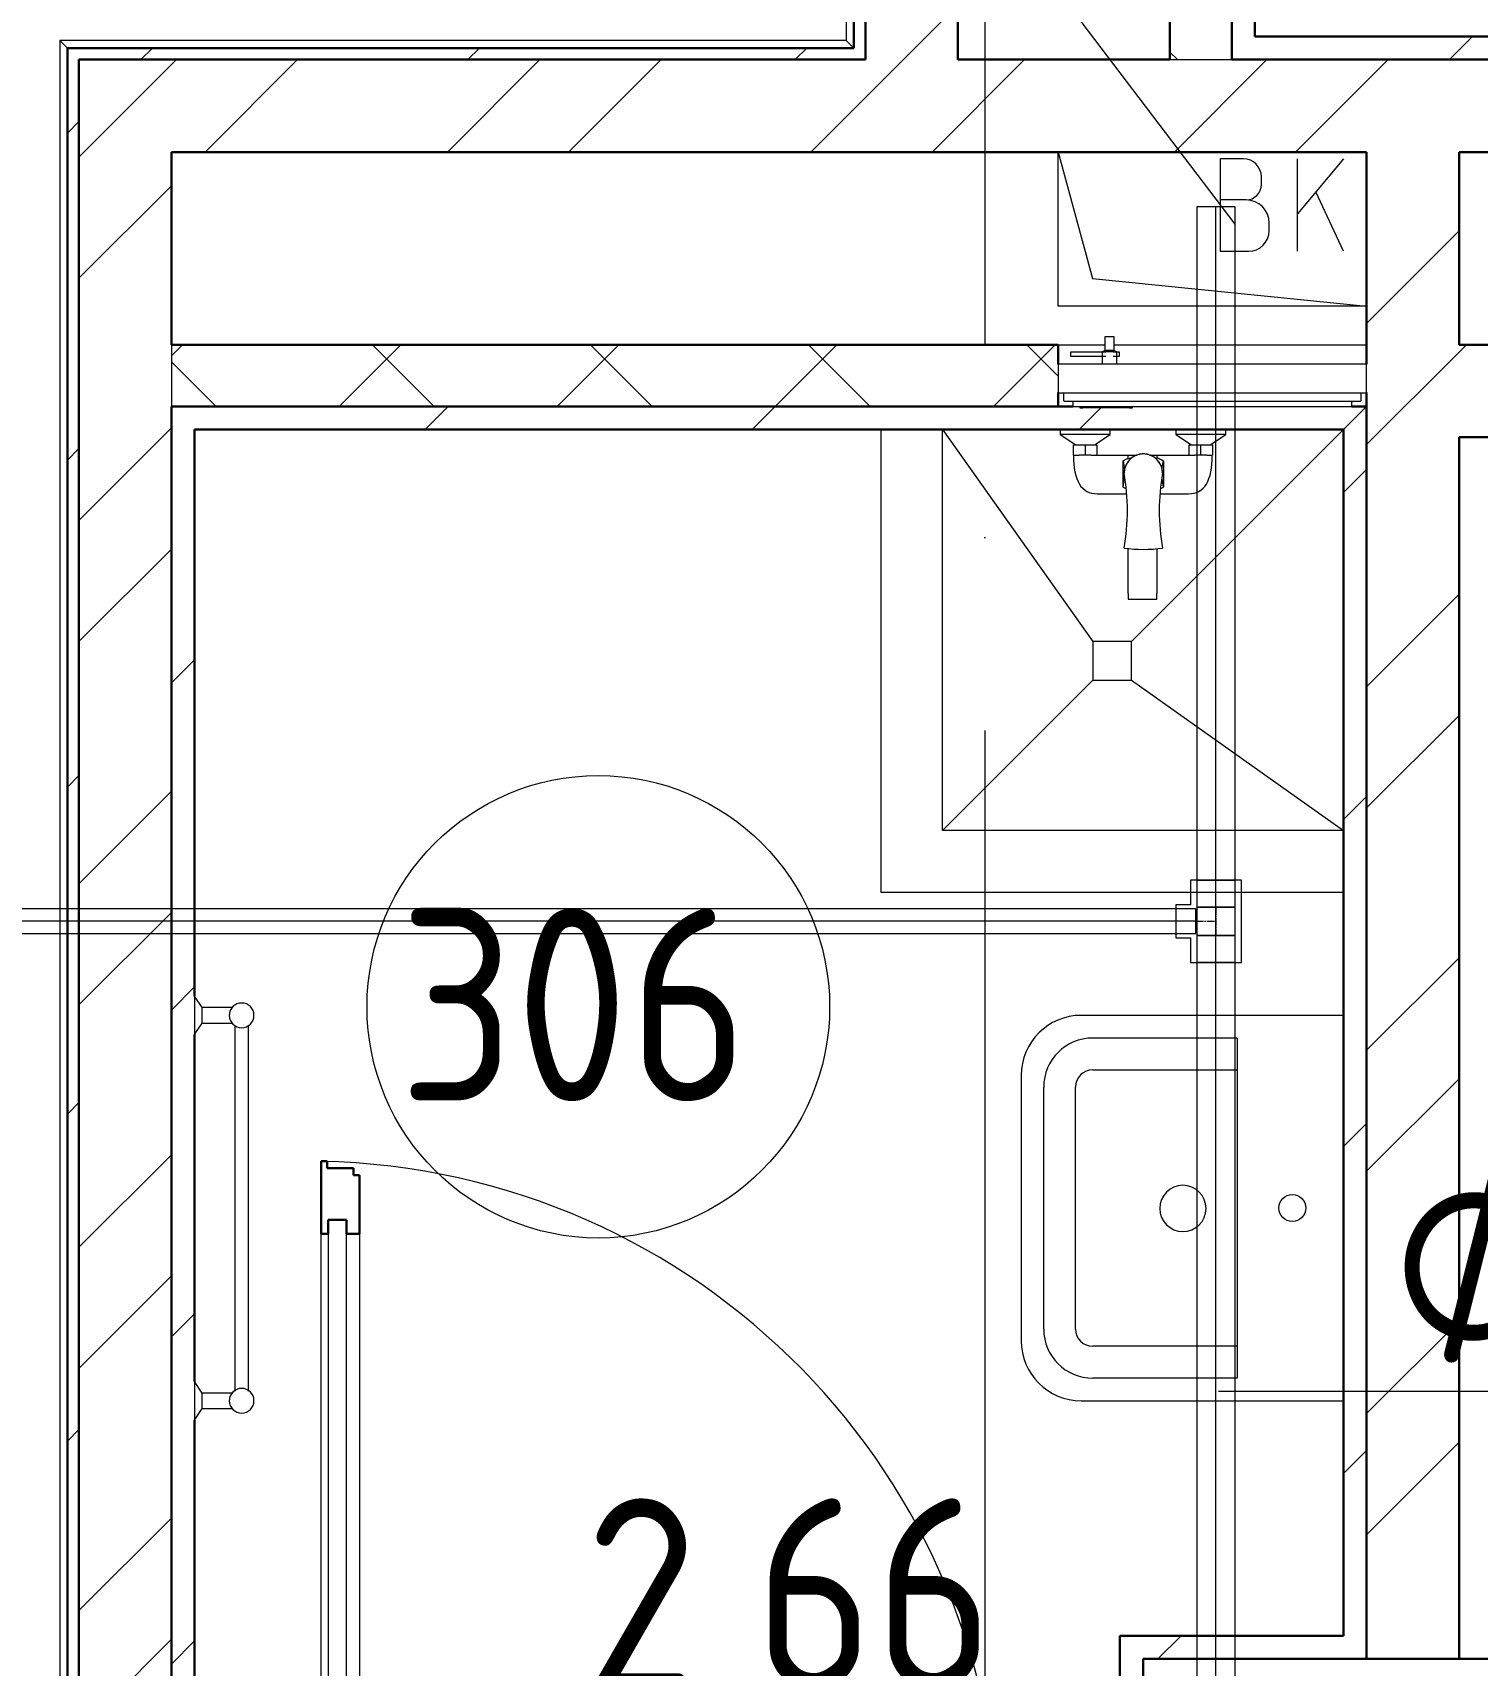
# Model space of a CAD drawing. Header units: millimetres. Extents: x -88595 to 880822, y -1054509 to -148035.
# Drawn here: x 400028 to 401902, y -274065 to -271947 of the extents above; entities that cross this region are included whole.
import ezdxf

# ---------------------------------------------------------------- set-up
doc = ezdxf.new("R2010")
doc.units = ezdxf.units.MM
doc.linetypes.add('$7$ADSK_Осевая', pattern=[14, 10, -2, 0, -2])
doc.linetypes.add('ADSK_Линия сетки', pattern=[25, 20, -2.5, 0, -2.5])
for name, color, linetype, lineweight in [('Аннотация', 7, 'Continuous', 20), ('Двери', 7, 'Continuous', 9), ('Марки', 7, 'Continuous', 20), ('Марки помещений', 7, 'Continuous', 20), ('Обобщенные модели', 7, 'Continuous', 18), ('Оборудование', 7, 'Continuous', 18), ('Ограждение', 7, 'Continuous', 9), ('Оси', 7, 'Continuous', 9), ('Перекрытие', 7, 'Continuous', 18), ('Сантехника', 7, 'Continuous', 18), ('Стены наружные', 7, 'Continuous', 18), ('Стены штриховка', 7, 'Continuous', 9), ('Трубопровод', 7, 'Continuous', 18), ('Трубопроводы', 7, 'Continuous', 18)]:
    doc.layers.add(name, color=color, linetype=linetype, lineweight=lineweight)
doc.layers.add('Двери открывание', color=7, linetype='Continuous', lineweight=9, true_color=0xc0c0c0)
doc.styles.add('$1$GOST Common_9', font='GOST_Common.ttf', dxfattribs={"width": 0.9, "height": 250})
doc.styles.add('GOST Common_2', font='GOST_Common.ttf', dxfattribs={"width": 0.9, "height": 350})

# ---------------------------------------------------------------- blocks, each defined once
blk = doc.blocks.new('$0$ADSK_M_Трубы - Диаметр_8-160846-В_Координация_3 этаж ОВ3')
at = {"layer": 'Марки'}
blk.add_line((0, 0), (8, 0), dxfattribs=at)
blk = doc.blocks.new('3 этаж')
at = {"lineweight": 18}
for p, q in [((413238.9, 654323.9), (413283.5, 654159.7)), ((413238.9, 654123.9), (413238.9, 654323.9)), ((413479.1, 654315.2), (413449.1, 654315.2)), ((413449.1, 654315.2), (413449.1, 654195.2)), ((413609.1, 654315.2), (413549.1, 654243.7)), ((413549.1, 654195.2), (413549.1, 654315.2)), ((413502.5, 654281.9), (413502.5, 654291.9)), ((413482.5, 654261.9), (413449.1, 654261.9)), ((413609.1, 654195.2), (413573.2, 654272.3)), ((413512.5, 654221.9), (413512.5, 654231.9)), ((413449.1, 654195.2), (413485.8, 654195.2)), ((413283.5, 654159.7), (413638.9, 654123.9)), ((413638.9, 654123.9), (413238.9, 654123.9))]:
    blk.add_line(p, q, dxfattribs=at)
for centre, radius, start, end in [((413479.1, 654291.9), 23.3, 0, 90), ((413482.5, 654281.9), 20, 270, 0), ((413482.5, 654231.9), 30, 0, 90), ((413485.8, 654221.9), 26.7, 270, 0)]:
    blk.add_arc(centre, radius, start, end, dxfattribs=at)
at = {"layer": 'Двери', "lineweight": 30}
for p, q in [((412282.9, 653014.6), (412290.9, 653014.6)), ((412282.9, 652920.6), (412282.9, 653014.6)), ((412290.9, 653014.6), (412290.9, 653005.6)), ((412290.9, 653005.6), (412324.9, 653005.6)), ((412324.9, 653005.6), (412324.9, 652996.6)), ((412324.9, 652996.6), (412332.9, 652996.6)), ((412332.9, 652996.6), (412332.9, 652920.6)), ((412291.9, 652920.6), (412282.9, 652920.6)), ((412291.9, 652938.6), (412291.9, 652920.6)), ((412315.9, 652938.6), (412291.9, 652938.6)), ((412315.9, 652920.6), (412315.9, 652938.6)), ((412332.9, 652920.6), (412315.9, 652920.6))]:
    blk.add_line(p, q, dxfattribs=at)
at = {"layer": 'Двери'}
for p, q in [((412282.9, 652210.6), (412282.9, 652920.6)), ((412291.9, 652938.6), (412291.9, 652192.6)), ((412315.9, 652938.6), (412291.9, 652938.6)), ((412315.9, 652192.6), (412315.9, 652938.6)), ((412332.9, 652920.6), (412332.9, 652210.6))]:
    blk.add_line(p, q, dxfattribs=at)
at = {"layer": 'Двери открывание'}
blk.add_arc((412264.9, 652116.6), 898, 0, 88.8515, dxfattribs=at)
at = {"layer": 'Марки помещений'}
blk.add_circle((412642.5, 653215), 300, dxfattribs=at)
at = {"layer": 'Обобщенные модели'}
for p, q in [((413008.9, 653963.9), (413008.9, 653363.9)), ((413088.9, 653443.9), (413088.9, 653963.9)), ((413088.9, 653963.9), (413283.9, 653688.9)), ((413608.9, 653963.9), (413333.9, 653688.9)), ((413333.9, 653688.9), (413283.9, 653688.9)), ((413283.9, 653688.9), (413283.9, 653638.9)), ((413333.9, 653638.9), (413333.9, 653688.9)), ((413088.9, 653443.9), (413283.9, 653638.9)), ((413283.9, 653638.9), (413333.9, 653638.9)), ((413333.9, 653638.9), (413608.9, 653443.9)), ((413608.9, 653443.9), (413088.9, 653443.9)), ((413008.9, 653363.9), (413608.9, 653363.9)), ((413608.9, 653203.9), (413268.9, 653203.9)), ((413470.9, 653174.4), (413283.7, 653174.4)), ((413470.9, 653174.4), (413470.9, 652733.3)), ((413283.7, 653133.1), (413470.9, 653133.1)), ((413190.9, 653125.9), (413190.9, 652953.8)), ((413220.2, 652796.8), (413220.2, 653110.9)), ((413261.5, 652796.8), (413261.5, 653110.9)), ((413190.9, 652953.8), (413190.9, 652781.8)), ((413470.9, 652774.6), (413283.7, 652774.6)), ((413470.9, 652733.3), (413283.7, 652733.3)), ((413268.9, 652703.8), (413608.9, 652703.8))]:
    blk.add_line(p, q, dxfattribs=at)
blk.add_circle((413542.6, 652953.9), 17.5, dxfattribs=at)
at = {"layer": 'Обобщенные модели', "lineweight": 9}
for centre, radius, start, end in [((413349.4, 653907.4), 24.9, 0, 180), ((413052.1, 653858.8), 276.6, 349.8828, 10.1172), ((413646.6, 653858.8), 276.6, 169.8828, 190.1172), ((413349.4, 653994.5), 186, 262.307, 277.693)]:
    blk.add_arc(centre, radius, start, end, dxfattribs=at)
at = {"layer": 'Обобщенные модели'}
for centre, radius, start, end in [((413268.9, 653125.9), 78, 90, 180), ((413283.7, 653110.9), 63.6, 90, 180), ((413283.7, 653110.9), 22.3, 90, 180), ((413400.7, 652953.4), 30, 90, 270), ((413400.7, 652953.4), 30, 270, 90), ((413283.7, 652796.8), 63.6, 180, 270), ((413283.7, 652796.8), 22.3, 180, 270), ((413268.9, 652781.8), 78, 180, 270)]:
    blk.add_arc(centre, radius, start, end, dxfattribs=at)
at = {"layer": 'Обобщенные модели', "lineweight": 9}
for points, knots in [([(413327.1, 653918.5), (413326.9, 653918.1), (413326.5, 653917.3), (413326.1, 653916.2), (413325.8, 653915.5), (413325.8, 653915.3)], [0.71428571, 0.71428571, 0.71428571, 0.71428571, 0.75, 0.78571429, 0.80227909, 0.80227909, 0.80227909, 0.80227909]), ([(413330.1, 653923.1), (413329.8, 653922.8), (413329.3, 653922.1), (413328.8, 653921.4), (413328.6, 653921.1)], [0.57142857, 0.57142857, 0.57142857, 0.57142857, 0.60714286, 0.63719083, 0.63719083, 0.63719083, 0.63719083]), ([(413335.7, 653928.2), (413335.5, 653928.1), (413335, 653927.7), (413334.4, 653927.3), (413333.8, 653926.9), (413333.3, 653926.5), (413332.9, 653926.1), (413332.7, 653925.9), (413332.6, 653925.8)], [0.365798, 0.365798, 0.365798, 0.365798, 0.3928571, 0.4107143, 0.4285714, 0.4464286, 0.4642857, 0.4733784, 0.4733784, 0.4733784, 0.4733784]), ([(413341.5, 653931), (413341.3, 653931), (413340.7, 653930.7), (413339.8, 653930.4), (413339.1, 653930.1), (413338.8, 653930), (413338.8, 653929.9)], [0.1967317, 0.1967317, 0.1967317, 0.1967317, 0.21428571, 0.25, 0.26785714, 0.27296908, 0.27296908, 0.27296908, 0.27296908]), ([(413349.4, 653932.3), (413348.4, 653932.3), (413346.9, 653932.2), (413345, 653931.9), (413344, 653931.7), (413343.6, 653931.6)], [0, 0, 0, 0, 0.0714286, 0.1071429, 0.1428571, 0.1428571, 0.1428571, 0.1428571]), ([(413355.1, 653931.6), (413354.7, 653931.7), (413353.8, 653931.9), (413351.8, 653932.2), (413350.4, 653932.3), (413349.4, 653932.3)], [0.8571429, 0.8571429, 0.8571429, 0.8571429, 0.8928571, 0.9285714, 1, 1, 1, 1]), ([(413359.9, 653929.9), (413359.9, 653930), (413359.6, 653930.1), (413358.9, 653930.4), (413358.1, 653930.7), (413357.4, 653931), (413357.2, 653931)], [0.72703092, 0.72703092, 0.72703092, 0.72703092, 0.73214286, 0.75, 0.78571429, 0.8032683, 0.8032683, 0.8032683, 0.8032683]), ([(413366.1, 653925.8), (413366.1, 653925.9), (413365.6, 653926.2), (413365.1, 653926.7), (413364.3, 653927.3), (413363.7, 653927.7), (413363.3, 653928.1), (413363, 653928.2)], [0.5266216, 0.5266216, 0.5266216, 0.5266216, 0.5357143, 0.5714286, 0.5892857, 0.6071429, 0.634202, 0.634202, 0.634202, 0.634202]), ([(413370.1, 653921.1), (413369.9, 653921.4), (413369.5, 653922.1), (413368.9, 653922.8), (413368.7, 653923.1)], [0.36280917, 0.36280917, 0.36280917, 0.36280917, 0.39285714, 0.42857143, 0.42857143, 0.42857143, 0.42857143]), ([(413373, 653915.3), (413372.9, 653915.5), (413372.7, 653916.2), (413372.2, 653917.3), (413371.8, 653918.1), (413371.6, 653918.5)], [0.19772091, 0.19772091, 0.19772091, 0.19772091, 0.21428571, 0.25, 0.28571429, 0.28571429, 0.28571429, 0.28571429])]:
    blk.add_open_spline(points, degree=3, knots=knots, dxfattribs=at)
for points in [[(413325.1, 653913.2), (413324.7, 653911.3), (413324.5, 653909.4), (413324.5, 653907.4)], [(413374.3, 653907.4), (413374.3, 653909.4), (413374, 653911.3), (413373.6, 653913.2)]]:
    blk.add_open_spline(points, degree=3, dxfattribs=at)
at = {"layer": 'Оборудование'}
for p, q in [((413299.3, 654084.2), (413299.3, 654066.7)), ((413311.5, 654084.2), (413299.3, 654084.2)), ((413311.5, 654066.7), (413311.5, 654084.2)), ((413254.8, 654064.2), (413254.8, 654059.2)), ((413300.6, 654064.2), (413254.8, 654064.2)), ((413295.8, 654064.8), (413295.8, 654048.9)), ((413315.1, 654064.8), (413295.8, 654064.8)), ((413299.3, 654066.7), (413297.3, 654064.8)), ((413311.5, 654066.7), (413299.3, 654066.7)), ((413318.5, 654064.2), (413310.2, 654064.2)), ((413313.5, 654064.8), (413311.5, 654066.7)), ((413315.1, 654048.9), (413315.1, 654064.8)), ((413318.5, 654059.2), (413318.5, 654064.2)), ((413238.9, 654048.9), (413238.9, 654012.5)), ((413638.9, 654048.9), (413238.9, 654048.9)), ((413254.8, 654059.2), (413300.6, 654059.2)), ((413310.2, 654059.2), (413318.5, 654059.2)), ((413638.9, 654012.5), (413638.9, 654048.9)), ((413239.8, 654011.6), (413638, 654011.6)), ((413245.9, 654011.6), (413245.9, 654001.8)), ((413246.9, 654000.9), (413630.9, 654000.9)), ((413257.9, 653999.3), (413257.9, 653993.9)), ((413619.9, 653993.9), (413619.9, 653999.3)), ((413631.9, 654001.8), (413631.9, 654011.6)), ((413257.9, 653993.9), (413619.9, 653993.9)), ((413266.9, 653993.9), (413266.9, 653991.9)), ((413266.9, 653991.9), (413270.9, 653991.9)), ((413331.4, 653991.9), (413270.9, 653991.9)), ((413331.4, 653991.9), (413335.4, 653991.9)), ((413335.4, 653991.9), (413335.4, 653993.9)), ((413638.9, 653993.9), (413356.1, 653711))]:
    blk.add_line(p, q, dxfattribs=at)
for points, knots in [([(413238.9, 654012.5), (413238.9, 654012.4), (413238.9, 654012.2), (413239, 654012), (413239.1, 654011.9), (413239.3, 654011.7), (413239.4, 654011.6), (413239.6, 654011.6), (413239.7, 654011.6), (413239.8, 654011.6)], [0, 0, 0, 0, 0.166667, 0.333333, 0.458333, 0.583333, 0.708333, 0.833333, 1, 1, 1, 1]), ([(413245.9, 654001.8), (413245.9, 654001.7), (413245.9, 654001.6), (413246, 654001.4), (413246.1, 654001.2), (413246.3, 654001.1), (413246.4, 654001), (413246.5, 654000.9), (413246.6, 654000.9), (413246.8, 654000.9), (413246.9, 654000.9)], [0, 0, 0, 0, 0.166667, 0.333333, 0.458333, 0.583333, 0.666667, 0.75, 0.833333, 1, 1, 1, 1]), ([(413256.4, 654000.9), (413256.5, 654000.9), (413256.7, 654000.8), (413257, 654000.7), (413257.1, 654000.7), (413257.3, 654000.5), (413257.5, 654000.4), (413257.6, 654000.3), (413257.7, 654000.1), (413257.8, 653999.9), (413257.9, 653999.7), (413257.9, 653999.5), (413257.9, 653999.3)], [0, 0, 0, 0, 0.166667, 0.25, 0.333333, 0.416667, 0.5, 0.583333, 0.666667, 0.75, 0.833333, 1, 1, 1, 1]), ([(413619.9, 653999.3), (413619.9, 653999.5), (413619.9, 653999.7), (413620, 653999.9), (413620.1, 654000.1), (413620.2, 654000.3), (413620.3, 654000.4), (413620.5, 654000.5), (413620.7, 654000.7), (413620.8, 654000.7), (413621.1, 654000.8), (413621.3, 654000.9), (413621.4, 654000.9)], [-1, -1, -1, -1, -0.833333, -0.75, -0.666667, -0.583333, -0.5, -0.416667, -0.333333, -0.25, -0.166667, 0, 0, 0, 0]), ([(413630.9, 654000.9), (413631, 654000.9), (413631.2, 654000.9), (413631.3, 654000.9), (413631.4, 654001), (413631.5, 654001.1), (413631.7, 654001.2), (413631.8, 654001.4), (413631.9, 654001.6), (413631.9, 654001.7), (413631.9, 654001.8)], [-1, -1, -1, -1, -0.833333, -0.75, -0.666667, -0.583333, -0.458333, -0.333333, -0.166667, 0, 0, 0, 0]), ([(413638, 654011.6), (413638.1, 654011.6), (413638.2, 654011.6), (413638.4, 654011.6), (413638.5, 654011.7), (413638.7, 654011.9), (413638.8, 654012), (413638.9, 654012.2), (413638.9, 654012.4), (413638.9, 654012.5)], [-1, -1, -1, -1, -0.833333, -0.75, -0.583333, -0.458333, -0.333333, -0.166667, 0, 0, 0, 0])]:
    blk.add_open_spline(points, degree=3, knots=knots, dxfattribs=at)
at = {"layer": 'Ограждение'}
for p, q in [((412963.9, 658173.9), (412963.9, 654468.9)), ((412963.9, 654468.9), (411943.9, 654468.9)), ((411943.9, 654468.9), (411953.9, 654458.9)), ((411943.9, 654468.9), (411943.9, 652124)), ((412963.9, 654468.9), (412973.9, 654458.9))]:
    blk.add_line(p, q, dxfattribs=at)
at = {"layer": 'Оси', "linetype": 'ADSK_Линия сетки', "ltscale": 100}
blk.add_line((413143.9, 661073.9), (413143.9, 629947.7), dxfattribs=at)
at = {"layer": 'Перекрытие', "color": 49, "true_color": 0x464646}
for p, q in [((413238.9, 654123.9), (413238.9, 654323.9)), ((413638.9, 654123.9), (413238.9, 654123.9))]:
    blk.add_line(p, q, dxfattribs=at)
at = {"layer": 'Сантехника'}
for p, q in [((413241.4, 653963.9), (413241.4, 653957.5)), ((413241.4, 653957.5), (413261.9, 653943.9)), ((413306.4, 653957.5), (413241.4, 653957.5)), ((413285.9, 653943.9), (413306.4, 653957.5)), ((413306.4, 653957.5), (413306.4, 653963.9)), ((413391.4, 653963.9), (413391.4, 653957.5)), ((413391.4, 653957.5), (413411.9, 653943.9)), ((413456.4, 653957.5), (413391.4, 653957.5)), ((413435.9, 653943.9), (413456.4, 653957.5)), ((413456.4, 653957.5), (413456.4, 653963.9)), ((413258.9, 653943.9), (413273.9, 653943.9)), ((413258.9, 653930.9), (413258.9, 653943.9)), ((413273.9, 653943.9), (413288.9, 653943.9)), ((413273.9, 653943.9), (413273.9, 653930.9)), ((413288.9, 653943.9), (413288.9, 653930.9)), ((413408.9, 653943.9), (413423.9, 653943.9)), ((413408.9, 653930.9), (413408.9, 653943.9)), ((413423.9, 653943.9), (413438.9, 653943.9)), ((413423.9, 653930.9), (413423.9, 653943.9)), ((413438.9, 653943.9), (413438.9, 653930.9)), ((413258.7, 653930.8), (413266, 653930.8)), ((413273.9, 653930.9), (413266, 653930.9)), ((413281.8, 653930.9), (413273.9, 653930.9)), ((413281.8, 653930.8), (413329.7, 653930.9)), ((413323, 653889.2), (413323, 653923.3)), ((413323, 653923.3), (413324.9, 653910.6)), ((413329.7, 653925.6), (413329.7, 653930.9)), ((413329.7, 653930.9), (413341.5, 653930.9)), ((413357.2, 653930.9), (413366.9, 653930.9)), ((413366.9, 653930.9), (413366.9, 653926.5)), ((413366.9, 653930.9), (413416, 653930.8)), ((413373.5, 653913), (413375.4, 653923.3)), ((413375.4, 653923.3), (413375.4, 653889.2)), ((413423.9, 653930.9), (413416, 653930.9)), ((413431.8, 653930.9), (413423.9, 653930.9)), ((413431.8, 653930.8), (413438.8, 653930.8)), ((413323, 653889.2), (413324.9, 653902.9)), ((413375.4, 653889.2), (413373.6, 653900)), ((413289.5, 653880.6), (413326.8, 653880.6)), ((413371.9, 653880.6), (413408, 653880.6)), ((413329.7, 653751.1), (413329.7, 653809.9)), ((413366.9, 653809.7), (413366.9, 653751.1)), ((413329.7, 653751.1), (413329.7, 653743.9)), ((413329.7, 653743.9), (413366.9, 653743.9)), ((413366.9, 653743.9), (413366.9, 653751.1)), ((412128.9, 653213.9), (412118.9, 653228.9)), ((412118.9, 653228.9), (412118.9, 653178.9)), ((412118.9, 653178.9), (412128.9, 653193.9)), ((412118.9, 653178.9), (412128.9, 653193.9)), ((412167.4, 653213.9), (412128.9, 653213.9)), ((412128.9, 653193.9), (412128.9, 653213.9)), ((412128.9, 653193.9), (412167.4, 653193.9)), ((412170.9, 653190.8), (412170.9, 652716.5)), ((412188.9, 652716.5), (412188.9, 653191.2)), ((412128.9, 652713.9), (412118.9, 652728.9)), ((412118.9, 652728.9), (412118.9, 652678.9)), ((412167.4, 652713.9), (412128.9, 652713.9)), ((412128.9, 652693.9), (412128.9, 652713.9)), ((412118.9, 652678.9), (412128.9, 652693.9)), ((412118.9, 652678.9), (412128.9, 652693.9)), ((412128.9, 652693.9), (412167.4, 652693.9))]:
    blk.add_line(p, q, dxfattribs=at)
for centre, start, end in [((412179.9, 653203.9), 90, 270), ((412179.9, 653203.9), 270, 90), ((412179.9, 652703.9), 90, 270), ((412179.9, 652703.9), 270, 90)]:
    blk.add_arc(centre, 16, start, end, dxfattribs=at)
for points in [[(413258.7, 653930.8), (413258.7, 653897.4), (413269, 653880.6), (413289.5, 653880.6)], [(413323, 653923.3), (413324, 653923.9), (413326.3, 653925.2), (413328.6, 653926.3), (413329.7, 653926.8)], [(413330.4, 653926), (413332.3, 653927), (413334.3, 653927.9), (413336.3, 653928.6)], [(413363.2, 653928.1), (413364.4, 653927.7), (413365.6, 653927.1), (413366.9, 653926.5)], [(413366.9, 653927.5), (413368.4, 653927), (413371.4, 653925.6), (413374.1, 653924.1), (413375.4, 653923.3)], [(413408, 653880.6), (413428.5, 653880.6), (413438.8, 653897.4), (413438.8, 653930.8)], [(413326.3, 653887.3), (413325.2, 653887.9), (413324, 653888.5), (413323, 653889.2)], [(413375.4, 653889.2), (413374.5, 653888.6), (413373.5, 653888.1), (413372.5, 653887.5)], [(412164, 653202.1), (412164.1, 653201.5), (412164.2, 653200.9), (412164.3, 653200.4)], [(412166.9, 652713.2), (412166.9, 652713.1), (412166.7, 652712.9), (412166.4, 652712.5), (412166.2, 652712.2), (412166.1, 652712)], [(412164, 652702.1), (412164.1, 652701.5), (412164.2, 652700.9), (412164.3, 652700.4)]]:
    blk.add_open_spline(points, degree=3, dxfattribs=at)
for points, knots in [([(412165.8, 653211.5), (412165.4, 653210.8), (412164.8, 653209.5), (412164.2, 653207.4), (412164, 653205.8), (412163.9, 653204.7), (412163.9, 653204.2)], [0.2222222, 0.2222222, 0.2222222, 0.2222222, 0.3333333, 0.3888889, 0.4444444, 0.4884465, 0.4884465, 0.4884465, 0.4884465]), ([(412164.7, 653198.8), (412165, 653198), (412165.3, 653197.2), (412165.8, 653196.3), (412166.1, 653195.8), (412166.4, 653195.2), (412166.7, 653194.8), (412166.9, 653194.5), (412167, 653194.4), (412167.2, 653194.2), (412167.3, 653194), (412167.4, 653193.9), (412167.4, 653193.9)], [0.6666667, 0.6666667, 0.6666667, 0.6666667, 0.75, 0.7708333, 0.7916667, 0.8333333, 0.875, 0.8854167, 0.8958333, 0.9166667, 0.9583333, 1, 1, 1, 1]), ([(412167.4, 653213.9), (412167.4, 653213.8), (412167.3, 653213.7), (412167.1, 653213.5), (412166.9, 653213.2), (412166.7, 653212.9), (412166.4, 653212.5), (412166.2, 653212.2), (412166.1, 653212)], [0, 0, 0, 0, 0.0555556, 0.0833333, 0.1111111, 0.1388889, 0.1666667, 0.1944444, 0.1944444, 0.1944444, 0.1944444]), ([(412165.8, 652711.5), (412165.4, 652710.8), (412164.8, 652709.5), (412164.2, 652707.4), (412164, 652705.7), (412163.9, 652704.6), (412163.9, 652704.1)], [0.2222222, 0.2222222, 0.2222222, 0.2222222, 0.3333333, 0.3888889, 0.4444444, 0.4925448, 0.4925448, 0.4925448, 0.4925448]), ([(412164.7, 652698.8), (412165, 652698), (412165.3, 652697.2), (412165.8, 652696.3), (412166.1, 652695.8), (412166.4, 652695.2), (412166.7, 652694.8), (412166.9, 652694.5), (412167, 652694.4), (412167.2, 652694.2), (412167.3, 652694), (412167.4, 652693.9), (412167.4, 652693.9)], [0.6666667, 0.6666667, 0.6666667, 0.6666667, 0.75, 0.7708333, 0.7916667, 0.8333333, 0.875, 0.8854167, 0.8958333, 0.9166667, 0.9583333, 1, 1, 1, 1])]:
    blk.add_open_spline(points, degree=3, knots=knots, dxfattribs=at)
at = {"layer": 'Стены наружные', "lineweight": 30}
for p, q in [((413108.9, 654443.9), (413108.9, 658373.9)), ((413383.9, 658373.9), (413383.9, 654443.9)), ((413463.9, 654443.9), (413463.9, 658373.9)), ((413493.9, 654473.9), (413493.9, 658343.9)), ((412973.9, 658193.9), (412973.9, 654458.9)), ((412988.9, 658198.9), (412988.9, 654443.9)), ((414768.9, 654473.9), (413493.9, 654473.9)), ((411953.9, 654458.9), (411953.9, 652113.9)), ((412973.9, 654458.9), (411953.9, 654458.9)), ((412988.9, 654443.9), (411968.9, 654443.9)), ((411968.9, 654443.9), (411968.9, 652098.9)), ((413383.9, 654443.9), (413108.9, 654443.9)), ((414738.9, 654443.9), (413463.9, 654443.9)), ((412088.9, 654323.9), (413638.9, 654323.9)), ((412088.9, 654073.9), (412088.9, 654323.9)), ((413638.9, 654323.9), (413638.9, 654048.9)), ((413758.9, 654073.9), (413758.9, 654323.9)), ((413758.9, 654323.9), (414618.9, 654323.9)), ((413238.9, 654073.9), (412088.9, 654073.9)), ((413238.9, 654048.9), (413238.9, 654073.9)), ((414618.9, 654073.9), (413758.9, 654073.9)), ((413238.9, 653993.9), (413238.9, 654012.2)), ((413638.9, 652368.9), (413638.9, 654012.2)), ((412088.9, 652098.9), (412088.9, 653993.9)), ((412088.9, 653993.9), (413257.9, 653993.9)), ((413638.9, 653993.9), (413619.9, 653993.9)), ((412118.9, 653963.9), (413608.9, 653963.9)), ((412118.9, 653228.9), (412118.9, 653963.9)), ((413608.9, 653963.9), (413608.9, 652398.9)), ((413758.9, 652368.9), (413758.9, 653953.9)), ((413758.9, 653953.9), (414738.9, 653953.9)), ((412118.9, 652728.9), (412118.9, 653178.9)), ((412118.9, 652128.9), (412118.9, 652678.9)), ((413608.9, 652398.9), (413318.9, 652398.9)), ((413318.9, 652398.9), (413318.9, 652128.9)), ((413348.9, 652098.9), (413348.9, 652368.9)), ((413348.9, 652368.9), (414301.4, 652368.9))]:
    blk.add_line(p, q, dxfattribs=at)
at = {"layer": 'Стены наружные', "linetype": 'Continuous', "lineweight": 9}
for p, q in [((413038.2, 654443.9), (413108.9, 654514.6)), ((413746.2, 654443.9), (413776.2, 654473.9)), ((411975.3, 654323.9), (412095.3, 654443.9)), ((412049.1, 654443.9), (412064.1, 654458.9)), ((412132.4, 654323.9), (412252.4, 654443.9)), ((412446.7, 654323.9), (412566.7, 654443.9)), ((412473.4, 654443.9), (412488.4, 654458.9)), ((412603.9, 654323.9), (412723.9, 654443.9)), ((412897.7, 654443.9), (412912.7, 654458.9)), ((412918.2, 654323.9), (413038.2, 654443.9)), ((413075.3, 654323.9), (413195.3, 654443.9)), ((413393.8, 654443.9), (413383.9, 654453.7)), ((413389.7, 654323.9), (413509.7, 654443.9)), ((413546.8, 654323.9), (413666.8, 654443.9)), ((411953.9, 654348.6), (411968.9, 654363.6)), ((411968.9, 654317.5), (411975.3, 654323.9)), ((411968.9, 654160.3), (412088.9, 654280.3)), ((413638.9, 654101.6), (413758.9, 654221.6)), ((412088.9, 654059.4), (412103.4, 654073.9)), ((412306.2, 653993.9), (412386.2, 654073.9)), ((412429.6, 653993.9), (412349.6, 654073.9)), ((412589.1, 653993.9), (412669.1, 654073.9)), ((412712.4, 653993.9), (412632.4, 654073.9)), ((412871.9, 653993.9), (412951.9, 654073.9)), ((412995.2, 653993.9), (412915.2, 654073.9)), ((413154.8, 653993.9), (413234.8, 654073.9)), ((413238.9, 654033), (413198.1, 654073.9)), ((413638.9, 653944.5), (413758.9, 654064.5)), ((413758.9, 654064.5), (413768.3, 654073.9)), ((412146.7, 653993.9), (412088.9, 654051.7)), ((412417.7, 653963.9), (412447.7, 653993.9)), ((412841.9, 653963.9), (412871.9, 653993.9)), ((413266.2, 653963.9), (413294.2, 653991.9)), ((411968.9, 653846), (412088.9, 653966)), ((411953.9, 653924.4), (411968.9, 653939.4)), ((413608.9, 653882.3), (413638.9, 653912.3)), ((411968.9, 653688.9), (412088.9, 653808.9)), ((413638.9, 653630.2), (413758.9, 653750.2)), ((412088.9, 653635.1), (412118.9, 653665.1)), ((413638.9, 653473), (413758.9, 653593)), ((411953.9, 653500.1), (411968.9, 653515.1)), ((411968.9, 653374.6), (412088.9, 653494.6)), ((413608.9, 653458), (413638.9, 653488)), ((411968.9, 653217.4), (412088.9, 653337.4)), ((413638.9, 653158.7), (413758.9, 653278.7)), ((412088.9, 653210.8), (412118.9, 653240.8)), ((413638.9, 653001.6), (413758.9, 653121.6)), ((411953.9, 653075.8), (411968.9, 653090.8)), ((413608.9, 653033.8), (413638.9, 653063.8)), ((411968.9, 652903.1), (412088.9, 653023.1)), ((411968.9, 652745.9), (412088.9, 652865.9)), ((412088.9, 652786.6), (412118.9, 652816.6)), ((413638.9, 652687.2), (413758.9, 652807.2)), ((411953.9, 652651.6), (411968.9, 652666.6)), ((413638.9, 652530.1), (413758.9, 652650.1)), ((413608.9, 652609.5), (413638.9, 652639.5)), ((411968.9, 652431.6), (412088.9, 652551.6)), ((411968.9, 652274.5), (412088.9, 652394.5)), ((412088.9, 652362.3), (412118.9, 652392.3)), ((413368.2, 652368.9), (413398.2, 652398.9))]:
    blk.add_line(p, q, dxfattribs=at)
at = {"layer": 'Стены наружные'}
for p, q in [((413238.9, 654073.9), (413299.3, 654073.9)), ((413311.5, 654073.9), (413638.9, 654073.9))]:
    blk.add_line(p, q, dxfattribs=at)
at = {"layer": 'Стены штриховка'}
for p, q in [((413383.9, 654443.9), (413463.9, 654443.9)), ((412088.9, 654073.9), (412088.9, 653993.9))]:
    blk.add_line(p, q, dxfattribs=at)
at = {"layer": 'Марки помещений', "style": 'GOST Common_2', "width": 0.9}
for s, p in [('306', (412383.8, 653092.7)), ('%%U2,66', (412625, 652327.2))]:
    blk.add_text(s, height=250, dxfattribs=at).set_placement(p)

msp = doc.modelspace()

# ---------------------------------------------------------------- linework, layer by layer
at = {"layer": 'Аннотация'}
msp.add_line((401587.9, -272195.6), (400831.9, -271197.1), dxfattribs=at)
at = {"layer": 'Марки'}
msp.add_line((401566.3, -273709.7), (401700.2, -273709.7), dxfattribs=at)
at = {"layer": 'Трубопровод', "color": 24, "linetype": 'Continuous', "true_color": 0xa52900}
for p, q in [((401587.9, -272172.9), (401537.9, -272172.9)), ((401537.9, -272172.9), (401537.9, -274877.2)), ((401587.9, -274877.2), (401587.9, -272172.9)), ((401536.9, -273083.9), (398315.9, -273083.9)), ((401536.9, -273115.9), (401536.9, -273083.9)), ((401537.9, -273081.4), (401587.9, -273081.4)), ((398315.9, -273115.9), (401536.9, -273115.9)), ((401587.9, -273118.4), (401537.9, -273118.4))]:
    msp.add_line(p, q, dxfattribs=at)
at = {"layer": 'Трубопровод', "color": 24, "true_color": 0xa52900}
for p, q in [((401562.9, -274877.2), (401562.9, -272172.9)), ((401562.9, -274877.2), (401562.9, -272172.9)), ((401536.9, -273099.9), (398315.9, -273099.9)), ((401536.9, -273099.9), (398315.9, -273099.9))]:
    msp.add_line(p, q, dxfattribs=at)
at = {"layer": 'Трубопроводы', "color": 24, "true_color": 0xa52900}
for p, q in [((401529.9, -273046.4), (401529.9, -273078.4)), ((401595.9, -273046.4), (401529.9, -273046.4)), ((401595.9, -273046.4), (401529.9, -273046.4)), ((401537.9, -273046.4), (401537.9, -273081.4)), ((401537.9, -273046.4), (401587.9, -273046.4)), ((401537.9, -273046.4), (401587.9, -273046.4)), ((401587.9, -273081.4), (401587.9, -273046.4)), ((401595.9, -273081.4), (401595.9, -273046.4)), ((401529.9, -273078.4), (401510.9, -273078.4)), ((401510.9, -273078.4), (401510.9, -273121.4)), ((401510.9, -273078.4), (401510.9, -273121.4)), ((401536.9, -273083.9), (401510.9, -273083.9)), ((401510.9, -273083.9), (401510.9, -273099.9)), ((401510.9, -273083.9), (401510.9, -273099.9)), ((401536.9, -273083.9), (401536.9, -273099.9)), ((401587.9, -273081.4), (401537.9, -273081.4)), ((401587.9, -273081.4), (401537.9, -273081.4)), ((401595.9, -273118.4), (401595.9, -273081.4)), ((401510.9, -273099.9), (401510.9, -273115.9)), ((401510.9, -273099.9), (401510.9, -273115.9)), ((401536.9, -273099.9), (401536.9, -273115.9)), ((401510.9, -273115.9), (401536.9, -273115.9)), ((401510.9, -273121.4), (401529.9, -273121.4)), ((401529.9, -273121.4), (401529.9, -273153.4)), ((401537.9, -273118.4), (401537.9, -273121.4)), ((401537.9, -273118.4), (401540.4, -273118.4)), ((401537.9, -273118.4), (401540.4, -273118.4)), ((401537.9, -273121.4), (401537.9, -273153.4)), ((401540.4, -273118.4), (401587.9, -273118.4)), ((401540.4, -273118.4), (401587.9, -273118.4)), ((401587.9, -273153.4), (401587.9, -273118.4)), ((401595.9, -273153.4), (401595.9, -273118.4)), ((401529.9, -273153.4), (401595.9, -273153.4)), ((401529.9, -273153.4), (401595.9, -273153.4)), ((401587.9, -273153.4), (401537.9, -273153.4)), ((401587.9, -273153.4), (401537.9, -273153.4))]:
    msp.add_line(p, q, dxfattribs=at)
at = {"layer": 'Трубопроводы', "color": 24, "linetype": '$7$ADSK_Осевая', "true_color": 0xa52900}
for p, q in [((401562.9, -273081.4), (401562.9, -273118.4)), ((401536.9, -273099.9), (401562.9, -273099.9))]:
    msp.add_line(p, q, dxfattribs=at)

# ---------------------------------------------------------------- block references
at = {"layer": 'Марки', "xscale": 99.99999999999993, "yscale": 99.99999999999993, "zscale": 99.99999999999993}
msp.add_blockref('$0$ADSK_M_Трубы - Диаметр_8-160846-В_Координация_3 этаж ОВ3', (401700.2, -273709.7), dxfattribs=at)
at = {"layer": 'Оборудование', "color": 5, "true_color": 0x0000ff}
msp.add_blockref('3 этаж', (-11880.6, -926425.8), dxfattribs=at)

# ---------------------------------------------------------------- texts
at = {"layer": 'Марки', "lineweight": 9, "insert": (401792.3, -273408.1), "char_height": 250, "width": 245.316, "attachment_point": 1, "style": '$1$GOST Common_9'}
msp.add_mtext('\\fGOST Common|b0|i0|c254|p34|;\\W.9;⌀', dxfattribs=at)

doc.saveas('drawing.dxf')
